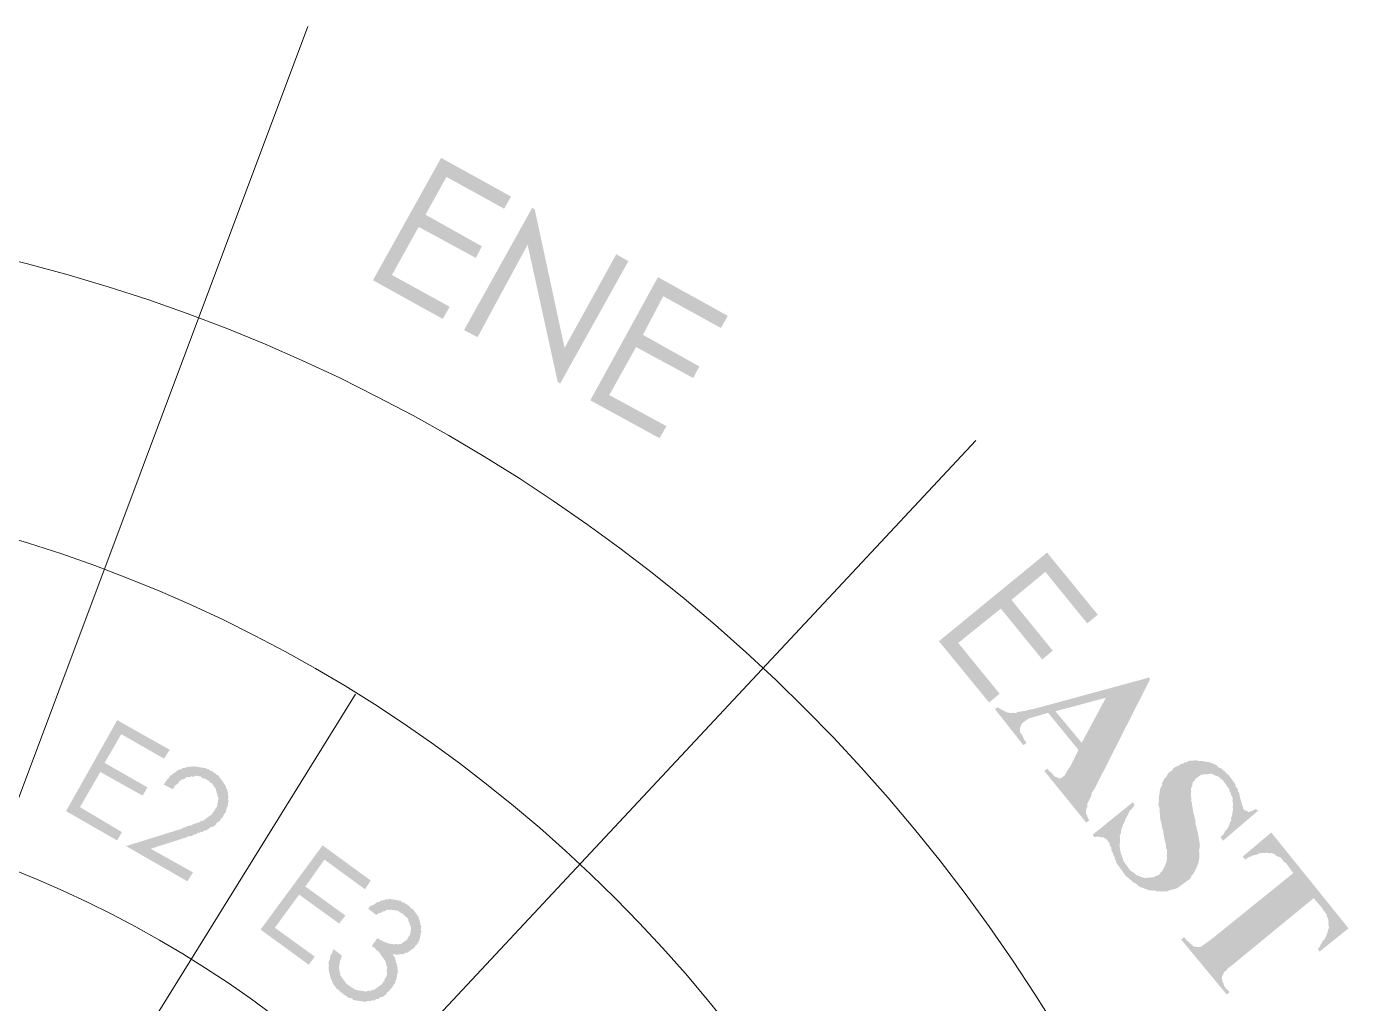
# Model space of a CAD drawing. Header units: millimetres. Extents: x -6808 to 215771, y -89660 to -16303.
# Drawn here: x 91598.6 to 91978.4, y -45939.1 to -45658.4 of the extents above; entities that cross this region are included whole.
import ezdxf

# ---------------------------------------------------------------- set-up
doc = ezdxf.new("R2010")
doc.units = ezdxf.units.MM
doc.layers.add('Ar-Wall Hatch', color=253, linetype='Continuous', lineweight=9)
doc.layers.add('PDF13_A+I ELE 3', color=7, linetype='Continuous', true_color=0xbababa)
doc.layers.add('PDF13_A+I WALL', color=7, linetype='Continuous', true_color=0xbababa)

# ---------------------------------------------------------------- blocks, each defined once
blk = doc.blocks.new('A$C5343052b')
at = {"layer": 'PDF13_A+I WALL', "true_color": 0xc7c8ca}
for points in [[(750.91, 1403.48), (779.09, 1399.71), (778.5, 1394.89), (755.14, 1398.07), (753.16, 1382.59), (776.17, 1379.47), (775.58, 1374.65), (752.56, 1377.77), (749.84, 1358.55), (772.86, 1355.44), (772.26, 1350.62), (744.43, 1354.32)], [(868.11, 1387.85), (866.33, 1371.62), (864.97, 1371.89), (864.77, 1372.64), (864.9, 1373.32), (864.69, 1374.06), (864.49, 1374.81), (864.62, 1375.49), (864.41, 1376.23), (864.21, 1376.98), (863.94, 1377.39), (863.73, 1378.13), (863.52, 1378.88), (862.91, 1379.35), (862.7, 1380.1), (862.43, 1380.5), (861.89, 1381.31), (861.61, 1381.72), (861.34, 1382.13), (860.73, 1382.6), (860.18, 1383.41), (859.57, 1383.89), (858.96, 1384.36), (858.68, 1384.77), (858.07, 1385.24), (857.39, 1385.37), (856.78, 1385.84), (856.1, 1385.98), (855.49, 1386.45), (854.81, 1386.58), (854.13, 1386.72), (853.45, 1386.85), (853.11, 1386.92), (852.09, 1387.12), (851.42, 1387.25), (850.67, 1387.05), (849.99, 1387.18), (849.24, 1386.97), (848.84, 1386.7), (848.09, 1386.49), (847.35, 1386.29), (846.94, 1386.02), (846.47, 1385.4), (845.99, 1384.79), (845.59, 1384.52), (845.11, 1383.91), (844.64, 1383.29), (844.51, 1382.61), (844.37, 1381.94), (844.31, 1381.6), (844.17, 1380.92), (844.38, 1380.17), (844.25, 1379.49), (844.52, 1379.09), (844.79, 1378.68), (845.07, 1378.27), (845.27, 1377.53), (845.54, 1377.12), (846.16, 1376.65), (846.7, 1375.84), (847.31, 1375.36), (847.59, 1374.96), (847.93, 1374.89), (848.2, 1374.48), (848.47, 1374.08), (849.15, 1373.94), (849.42, 1373.54), (850.04, 1373.06), (850.65, 1372.59), (851.26, 1372.12), (851.87, 1371.64), (852.83, 1371.1), (853.44, 1370.63), (854.39, 1370.09), (854.66, 1369.69), (855.28, 1369.21), (856.23, 1368.67), (856.84, 1368.2), (857.79, 1367.66), (858.4, 1367.19), (859.02, 1366.71), (859.63, 1366.24), (860.24, 1365.77), (860.85, 1365.29), (861.47, 1364.82), (861.74, 1364.42), (862.28, 1363.6), (862.56, 1363.2), (863.17, 1362.72), (863.44, 1362.32), (864.05, 1361.84), (864.33, 1361.44), (864.6, 1361.03), (864.87, 1360.63), (864.87, 1360.63), (865.42, 1359.81), (865.62, 1359.07), (865.9, 1358.66), (866.1, 1357.91), (866.31, 1357.17), (866.52, 1356.42), (866.72, 1355.68), (866.59, 1355), (866.86, 1354.59), (867.07, 1353.85), (866.93, 1353.17), (866.73, 1352.15), (866.6, 1351.47), (866.47, 1350.79), (866.33, 1350.11), (866.2, 1349.43), (866.07, 1348.75), (865.93, 1348.07), (865.46, 1347.46), (865.39, 1347.12), (864.92, 1346.51), (864.45, 1345.9), (864.31, 1345.22), (863.84, 1344.61), (863.43, 1344.33), (862.96, 1343.72), (862.15, 1343.17), (861.67, 1342.56), (861.27, 1342.29), (860.52, 1342.08), (860.05, 1341.47), (859.64, 1341.2), (858.83, 1340.65), (858.08, 1340.45), (857.68, 1340.17), (856.93, 1339.97), (856.53, 1339.69), (855.78, 1339.49), (855.03, 1339.28), (854.36, 1339.42), (853.61, 1339.21), (852.86, 1339), (852.18, 1339.14), (851.44, 1338.93), (850.76, 1339.07), (850.01, 1338.86), (849.33, 1338.99), (848.66, 1339.13), (847.98, 1339.26), (847.3, 1339.39), (846.62, 1339.53), (845.94, 1339.66), (845.26, 1339.79), (844.58, 1339.93), (843.9, 1340.06), (843.9, 1340.06), (843.29, 1340.53), (842.61, 1340.67), (842.34, 1341.07), (841.66, 1341.21), (840.71, 1341.75), (840.03, 1341.88), (839.42, 1342.35), (839.14, 1342.76), (838.12, 1342.96), (837.51, 1343.43), (836.83, 1343.57), (836.49, 1343.63), (836.49, 1343.63), (835.81, 1343.77), (835.07, 1343.56), (834.32, 1343.35), (833.85, 1342.74), (833.1, 1342.54), (832.63, 1341.92), (832.16, 1341.31), (831.14, 1341.51), (833.66, 1359.71), (834.68, 1359.51), (834.88, 1358.76), (835.02, 1357.68), (834.89, 1357), (835.09, 1356.25), (835.3, 1355.51), (835.51, 1354.76), (835.71, 1354.01), (835.92, 1353.27), (836.19, 1352.86), (836.4, 1352.12), (836.6, 1351.37), (836.88, 1350.96), (837.08, 1350.22), (837.35, 1349.81), (837.9, 1349), (838.17, 1348.59), (838.38, 1347.85), (838.99, 1347.37), (839.26, 1346.97), (839.88, 1346.49), (840.42, 1345.68), (840.69, 1345.28), (841.31, 1344.8), (841.92, 1344.33), (842.53, 1343.86), (843.14, 1343.38), (843.82, 1343.25), (844.1, 1342.84), (844.78, 1342.71), (845.39, 1342.24), (846.07, 1342.1), (846.75, 1341.97), (847.43, 1341.84), (848.1, 1341.7), (848.1, 1341.7), (849.12, 1341.5), (849.8, 1341.37), (850.55, 1341.58), (851.29, 1341.78), (851.97, 1341.65), (852.72, 1341.85), (853.12, 1342.13), (853.87, 1342.33), (854.28, 1342.61), (855.02, 1342.81), (855.5, 1343.42), (855.97, 1344.04), (856.38, 1344.31), (856.85, 1344.92), (857.32, 1345.53), (857.45, 1346.21), (857.93, 1346.83), (858.06, 1347.5), (858.06, 1347.5), (857.86, 1348.25), (857.99, 1348.93), (857.78, 1349.68), (857.58, 1350.42), (857.37, 1351.17), (857.1, 1351.57), (856.89, 1352.32), (856.62, 1352.73), (856.07, 1353.54), (855.46, 1354.01), (855.19, 1354.42), (854.92, 1354.82), (854.3, 1355.3), (854.03, 1355.7), (853.35, 1355.84), (853.08, 1356.24), (852.47, 1356.72), (851.85, 1357.19), (850.9, 1357.73), (850.29, 1358.2), (849.68, 1358.67), (849.06, 1359.15), (848.45, 1359.62), (847.5, 1360.16), (846.89, 1360.63), (846.28, 1361.11), (845.32, 1361.65), (844.71, 1362.12), (844.1, 1362.59), (843.83, 1363), (843.21, 1363.47), (842.6, 1363.95), (842.33, 1364.35), (841.72, 1364.82), (841.38, 1364.89), (840.76, 1365.36), (840.49, 1365.77), (840.49, 1365.77), (839.95, 1366.58), (839.33, 1367.06), (839.06, 1367.46), (838.52, 1368.28), (838.24, 1368.68), (837.7, 1369.49), (837.42, 1369.9), (837.22, 1370.65), (837.01, 1371.39), (836.67, 1371.46), (836.47, 1372.2), (836.26, 1372.95), (836.05, 1373.7), (836.19, 1374.38), (835.98, 1375.12), (835.78, 1375.87), (835.91, 1376.55), (836.04, 1377.23), (836.18, 1377.9), (835.84, 1377.97), (835.97, 1378.65), (836.1, 1379.33), (836.58, 1379.94), (836.71, 1380.62), (836.84, 1381.3), (837.32, 1381.91), (837.45, 1382.59), (837.92, 1383.2), (838.06, 1383.88), (838.53, 1384.5), (838.94, 1384.77), (839.41, 1385.38), (839.88, 1385.99), (840.63, 1386.2), (841.1, 1386.81), (841.51, 1387.08), (842.32, 1387.63), (842.73, 1387.9), (843.13, 1388.18), (843.94, 1388.72), (844.69, 1388.93), (845.1, 1389.2), (845.84, 1389.41), (846.59, 1389.61), (847.27, 1389.48), (848.01, 1389.68), (848.42, 1389.96), (849.1, 1389.82), (849.85, 1390.03), (850.86, 1389.83), (851.61, 1390.04), (852.29, 1389.9), (852.63, 1389.84), (853.31, 1389.7), (854.33, 1389.5), (855.01, 1389.37), (855.68, 1389.23), (856.3, 1388.76), (856.98, 1388.63), (857.32, 1388.56), (857.65, 1388.49), (858.27, 1388.02), (858.95, 1387.89), (859.56, 1387.41), (860.17, 1386.94), (861.12, 1386.4), (861.12, 1386.4), (862.07, 1385.86), (862.69, 1385.39), (863.37, 1385.26), (863.64, 1384.85), (864.32, 1384.72), (865.06, 1384.92), (865.47, 1385.19), (865.81, 1385.13), (866.22, 1385.4), (866.35, 1386.08), (866.82, 1386.69), (867.02, 1387.71), (867.02, 1387.71)], [(583.42, 1380.33), (610.89, 1387.27), (612.06, 1382.46), (589.41, 1376.68), (593.53, 1361.77), (615.77, 1367.27), (617.01, 1362.79), (594.7, 1356.95), (599.44, 1338.03), (621.75, 1343.87), (622.92, 1339.06), (595.8, 1332.05)], [(920.06, 1379.4), (918.2, 1366.37), (917.18, 1366.57), (917.04, 1367.65), (916.83, 1368.4), (916.63, 1369.14), (916.42, 1369.89), (916.56, 1370.57), (916.35, 1371.31), (916.14, 1372.06), (915.87, 1372.47), (915.66, 1373.21), (915.39, 1373.62), (915.12, 1374.02), (914.91, 1374.77), (914.3, 1375.24), (913.69, 1375.72), (913.42, 1376.12), (912.8, 1376.6), (912.19, 1377.07), (911.51, 1377.2), (911.24, 1377.61), (910.56, 1377.74), (909.88, 1377.88), (909.2, 1378.01), (908.18, 1378.21), (907.5, 1378.34), (903.7, 1378.74), (898.87, 1341.6), (898.67, 1340.58), (898.54, 1339.9), (898.68, 1338.82), (898.54, 1338.14), (898.48, 1337.8), (898.75, 1337.39), (898.68, 1337.05), (898.95, 1336.64), (899.16, 1335.9), (899.77, 1335.43), (900.11, 1335.36), (900.39, 1334.95), (901.06, 1334.82), (901.68, 1334.35), (902.7, 1334.15), (903.04, 1334.08), (904.8, 1334.09), (904.53, 1332.73), (879.41, 1335.9), (879.68, 1337.26), (881.04, 1336.99), (882.12, 1337.13), (882.8, 1337), (883.55, 1337.2), (884.23, 1337.07), (884.63, 1337.34), (885.04, 1337.62), (885.85, 1338.16), (886.32, 1338.77), (886.32, 1338.77), (886.39, 1339.11), (886.52, 1339.79), (886.66, 1340.47), (886.79, 1341.15), (886.93, 1341.83), (887.13, 1342.85), (887.26, 1343.53), (892.36, 1380.26), (888.97, 1380.93), (887.95, 1381.13), (887.2, 1380.92), (886.52, 1381.06), (885.51, 1381.26), (884.76, 1381.05), (884.35, 1380.78), (883.61, 1380.57), (882.93, 1380.71), (882.52, 1380.43), (881.78, 1380.23), (881.71, 1379.89), (880.9, 1379.34), (880.49, 1379.07), (880.02, 1378.46), (879.61, 1378.18), (879.14, 1377.57), (878.67, 1376.96), (878.53, 1376.28), (878.06, 1375.67), (877.59, 1375.05), (877.45, 1374.38), (876.98, 1373.76), (876.85, 1373.08), (876.71, 1372.4), (876.65, 1372.07), (875.29, 1372.33), (876.81, 1385.44)], [(546.09, 1319.6), (534.06, 1367.81), (535.14, 1367.95), (576.43, 1339.38), (567.08, 1376.13), (571.89, 1377.3), (583.93, 1329.09), (582.84, 1328.95), (541.83, 1357.11), (551.31, 1321.04)], [(498.39, 1358.6), (525.85, 1365.55), (527.02, 1360.73), (504.37, 1354.96), (508.15, 1340.11), (530.39, 1345.61), (531.63, 1341.13), (509.32, 1335.29), (514.07, 1316.37), (536.72, 1322.15), (537.89, 1317.33), (510.42, 1310.39)], [(634.47, 1151.98), (655.43, 1154.56), (656.12, 1150.9), (638.41, 1148.74), (640.01, 1137.14), (657.38, 1139.37), (657.73, 1135.77), (640.36, 1133.54), (642.11, 1119.09), (659.47, 1121.32), (659.83, 1117.73), (638.86, 1115.15)], [(665.23, 1146.99), (661.63, 1146.64), (661.7, 1146.98), (661.49, 1147.73), (661.56, 1148.07), (662.03, 1148.68), (662.1, 1149.02), (662.23, 1149.7), (662.3, 1150.04), (662.43, 1150.72), (662.84, 1150.99), (662.97, 1151.67), (663.04, 1152.01), (663.45, 1152.28), (663.51, 1152.62), (663.99, 1153.23), (664.05, 1153.57), (664.46, 1153.85), (664.46, 1153.85), (664.93, 1154.46), (665.34, 1154.73), (665.74, 1155), (666.15, 1155.28), (666.56, 1155.55), (666.96, 1155.82), (667.37, 1156.09), (667.78, 1156.37), (668.18, 1156.64), (668.86, 1156.51), (669.27, 1156.78), (669.67, 1157.05), (670.01, 1156.99), (670.76, 1157.19), (671.1, 1157.12), (671.84, 1157.33), (672.18, 1157.26), (672.86, 1157.13), (673.27, 1157.4), (673.61, 1157.34), (674.29, 1157.2), (674.63, 1157.14), (675.31, 1157), (675.65, 1156.94), (676.33, 1156.8), (676.67, 1156.74), (676.67, 1156.74), (677.28, 1156.26), (677.62, 1156.2), (678.23, 1155.72), (678.57, 1155.66), (678.84, 1155.25), (679.52, 1155.12), (679.79, 1154.71), (680.07, 1154.3), (680.34, 1153.9), (681.02, 1153.76), (680.95, 1153.42), (681.22, 1153.02), (681.5, 1152.61), (681.77, 1152.21), (682.04, 1151.8), (682.32, 1151.39), (682.52, 1150.65), (682.79, 1150.24), (682.73, 1149.9), (682.93, 1149.16), (682.87, 1148.82), (682.8, 1148.48), (683.07, 1148.07), (682.94, 1147.39), (682.87, 1147.05), (682.81, 1146.71), (682.67, 1146.03), (682.61, 1145.69), (682.54, 1145.35), (682.41, 1144.67), (682, 1144.4), (681.93, 1144.06), (681.8, 1143.38), (681.39, 1143.11), (680.99, 1142.84), (680.92, 1142.5), (680.45, 1141.89), (680.04, 1141.61), (679.63, 1141.34), (679.23, 1141.07), (679.16, 1140.73), (679.5, 1140.66), (680.18, 1140.53), (680.52, 1140.46), (681.13, 1139.99), (681.47, 1139.92), (681.74, 1139.51), (682.42, 1139.38), (682.7, 1138.97), (683.04, 1138.91), (683.65, 1138.43), (683.92, 1138.03), (684.26, 1137.96), (684.53, 1137.56), (684.81, 1137.15), (685.08, 1136.74), (685.35, 1136.34), (685.62, 1135.93), (685.9, 1135.52), (686.1, 1134.78), (686.38, 1134.37), (686.65, 1133.97), (686.58, 1133.63), (686.79, 1132.88), (686.72, 1132.54), (686.99, 1132.13), (686.93, 1131.79), (686.86, 1131.46), (687.07, 1130.71), (687, 1130.37), (686.93, 1130.03), (686.8, 1129.35), (687.07, 1128.94), (686.94, 1128.27), (686.87, 1127.93), (686.74, 1127.25), (686.33, 1126.97), (686.2, 1126.3), (686.13, 1125.96), (686.07, 1125.62), (685.66, 1125.34), (685.53, 1124.66), (685.46, 1124.32), (685.05, 1124.05), (684.58, 1123.44), (684.51, 1123.1), (684.11, 1122.83), (683.63, 1122.21), (683.57, 1121.88), (683.16, 1121.6), (682.75, 1121.33), (682.35, 1121.06), (681.94, 1120.78), (681.54, 1120.51), (681.13, 1120.24), (680.72, 1119.97), (680.32, 1119.69), (679.91, 1119.42), (679.23, 1119.55), (678.82, 1119.28), (678.42, 1119.01), (678.01, 1118.74), (677.33, 1118.87), (676.93, 1118.6), (676.59, 1118.66), (675.84, 1118.46), (675.84, 1118.46), (675.16, 1118.59), (674.76, 1118.32), (674.08, 1118.45), (673.74, 1118.52), (672.99, 1118.31), (672.65, 1118.38), (671.97, 1118.51), (671.63, 1118.58), (671.29, 1118.65), (670.61, 1118.78), (670.27, 1118.85), (669.66, 1119.32), (669.32, 1119.39), (668.98, 1119.45), (668.37, 1119.92), (668.03, 1119.99), (667.76, 1120.4), (667.42, 1120.46), (667.08, 1120.53), (666.81, 1120.94), (666.47, 1121), (666.19, 1121.41), (665.58, 1121.88), (665.31, 1122.29), (665.04, 1122.7), (664.7, 1122.76), (664.42, 1123.17), (664.15, 1123.58), (663.95, 1124.32), (663.67, 1124.73), (663.4, 1125.13), (663.13, 1125.54), (663.19, 1125.88), (662.99, 1126.63), (662.71, 1127.03), (662.51, 1127.78), (662.51, 1127.78), (666.1, 1128.13), (666.38, 1127.72), (666.65, 1127.32), (666.86, 1126.57), (667.13, 1126.16), (667.4, 1125.76), (667.67, 1125.35), (667.95, 1124.95), (668.22, 1124.54), (668.49, 1124.13), (668.83, 1124.07), (669.11, 1123.66), (669.44, 1123.59), (669.72, 1123.19), (670.06, 1123.12), (670.67, 1122.65), (671.01, 1122.58), (671.35, 1122.51), (672.03, 1122.38), (672.37, 1122.31), (673.05, 1122.18), (673.39, 1122.11), (674.07, 1121.98), (674.4, 1121.91), (675.15, 1122.12), (675.49, 1122.05), (675.9, 1122.33), (676.58, 1122.19), (676.98, 1122.46), (677.32, 1122.4), (678.07, 1122.6), (678.47, 1122.88), (678.88, 1123.15), (679.29, 1123.42), (679.69, 1123.69), (680.1, 1123.97), (680.5, 1124.24), (680.91, 1124.51), (681.32, 1124.79), (681.38, 1125.13), (681.38, 1125.13), (681.86, 1125.74), (682.26, 1126.01), (682.4, 1126.69), (682.8, 1126.96), (682.87, 1127.3), (683, 1127.98), (683.07, 1128.32), (683.2, 1129), (683.27, 1129.34), (683.34, 1129.68), (683.47, 1130.36), (683.54, 1130.7), (683.26, 1131.1), (683.4, 1131.78), (683.13, 1132.19), (682.85, 1132.6), (682.92, 1132.94), (682.71, 1133.68), (682.44, 1134.09), (682.17, 1134.49), (681.89, 1134.9), (681.56, 1134.97), (681.28, 1135.37), (681.01, 1135.78), (680.74, 1136.19), (680.06, 1136.32), (679.79, 1136.73), (679.45, 1136.79), (678.83, 1137.27), (678.49, 1137.33), (678.15, 1137.4), (677.81, 1137.47), (677.47, 1137.53), (676.8, 1137.67), (676.46, 1137.73), (676.12, 1137.8), (675.44, 1137.93), (675.1, 1138), (674.42, 1138.13), (674.01, 1137.86), (673.33, 1137.99), (672.65, 1138.13), (672.25, 1137.85), (671.57, 1137.99), (671.15, 1141.24), (671.9, 1141.45), (672.24, 1141.38), (672.64, 1141.66), (673.39, 1141.86), (673.73, 1141.8), (674.13, 1142.07), (674.54, 1142.34), (675.29, 1142.55), (675.69, 1142.82), (675.69, 1142.82), (676.1, 1143.09), (676.51, 1143.37), (676.91, 1143.64), (677.38, 1144.25), (677.79, 1144.52), (678.2, 1144.8), (678.26, 1145.14), (678.67, 1145.41), (678.74, 1145.75), (678.87, 1146.43), (678.94, 1146.77), (679.07, 1147.45), (679.14, 1147.79), (679.27, 1148.46), (678.93, 1148.53), (679, 1148.87), (678.79, 1149.62), (678.86, 1149.96), (678.59, 1150.36), (678.31, 1150.77), (678.04, 1151.18), (677.77, 1151.58), (677.5, 1151.99), (676.88, 1152.46), (676.54, 1152.53), (676.2, 1152.59), (675.93, 1153), (675.25, 1153.13), (674.91, 1153.2), (674.64, 1153.61), (673.96, 1153.74), (673.62, 1153.81), (672.87, 1153.6), (672.54, 1153.67), (671.86, 1153.8), (671.45, 1153.53), (671.11, 1153.6), (670.7, 1153.32), (670.03, 1153.46), (669.62, 1153.18), (669.21, 1152.91), (668.81, 1152.64), (668.4, 1152.37), (667.99, 1152.09), (667.59, 1151.82), (667.52, 1151.48), (667.11, 1151.21), (666.71, 1150.93), (666.64, 1150.59), (666.51, 1149.92), (666.1, 1149.64), (665.97, 1148.96), (665.9, 1148.62), (665.43, 1148.01), (665.29, 1147.33), (665.23, 1146.99)], [(582.21, 1130.16), (578.48, 1129.13), (578.62, 1129.81), (578.34, 1130.21), (578.48, 1130.89), (578.2, 1131.3), (578.34, 1131.98), (578.4, 1132.32), (578.13, 1132.72), (578.26, 1133.4), (578.33, 1133.74), (578.47, 1134.42), (578.53, 1134.76), (578.6, 1135.1), (578.73, 1135.78), (578.8, 1136.12), (578.93, 1136.8), (579.34, 1137.07), (579.41, 1137.41), (579.54, 1138.09), (579.95, 1138.36), (580.01, 1138.7), (580.48, 1139.32), (580.55, 1139.66), (580.96, 1139.93), (581.43, 1140.54), (581.84, 1140.81), (581.9, 1141.15), (582.31, 1141.43), (582.72, 1141.7), (583.12, 1141.97), (583.53, 1142.24), (583.94, 1142.52), (584.34, 1142.79), (584.75, 1143.06), (585.15, 1143.33), (585.56, 1143.61), (586.31, 1143.81), (586.71, 1144.09), (587.05, 1144.02), (587.8, 1144.23), (587.8, 1144.23), (588.2, 1144.5), (588.88, 1144.37), (589.29, 1144.64), (589.97, 1144.5), (590.38, 1144.78), (591.05, 1144.64), (591.39, 1144.58), (591.73, 1144.51), (592.41, 1144.38), (592.75, 1144.31), (593.43, 1144.18), (593.77, 1144.11), (594.11, 1144.04), (594.79, 1143.91), (595.13, 1143.84), (595.4, 1143.44), (596.08, 1143.3), (596.42, 1143.24), (596.69, 1142.83), (597.03, 1142.76), (597.65, 1142.29), (597.92, 1141.88), (598.26, 1141.82), (598.53, 1141.41), (598.8, 1141), (599.42, 1140.53), (599.69, 1140.13), (599.96, 1139.72), (600.23, 1139.31), (600.51, 1138.91), (600.44, 1138.57), (600.71, 1138.16), (600.99, 1137.75), (601.26, 1137.35), (601.46, 1136.6), (601.4, 1136.26), (601.4, 1136.26), (601.6, 1135.52), (601.88, 1135.11), (601.74, 1134.43), (601.68, 1134.09), (601.95, 1133.69), (601.82, 1133.01), (601.75, 1132.67), (601.62, 1131.99), (601.89, 1131.58), (601.75, 1130.9), (601.69, 1130.56), (601.55, 1129.88), (601.21, 1129.95), (601.15, 1129.61), (601.08, 1129.27), (601.01, 1128.93), (600.95, 1128.59), (600.88, 1128.25), (600.75, 1127.57), (600.34, 1127.3), (600.27, 1126.96), (600.14, 1126.28), (599.73, 1126.01), (599.6, 1125.33), (599.2, 1125.06), (599.06, 1124.38), (598.99, 1124.04), (598.52, 1123.43), (598.39, 1122.75), (597.92, 1122.13), (597.51, 1121.86), (597.38, 1121.18), (590.83, 1109.42), (607.51, 1113.55), (608.2, 1109.89), (583.79, 1104.1), (594.05, 1122.19), (594.18, 1122.87), (594.65, 1123.48), (594.79, 1124.16), (595.26, 1124.77), (595.73, 1125.39), (595.8, 1125.72), (595.93, 1126.4), (596.34, 1126.68), (596.47, 1127.36), (596.88, 1127.63), (596.95, 1127.97), (597.08, 1128.65), (597.15, 1128.99), (597.55, 1129.26), (597.62, 1129.6), (597.69, 1129.94), (597.75, 1130.28), (597.75, 1130.28), (597.89, 1130.96), (597.95, 1131.3), (598.09, 1131.98), (598.15, 1132.32), (598.29, 1132.99), (598.35, 1133.33), (598.08, 1133.74), (598.21, 1134.42), (597.94, 1134.83), (598.01, 1135.17), (597.74, 1135.57), (597.87, 1136.25), (597.6, 1136.66), (597.32, 1137.06), (597.05, 1137.47), (596.78, 1137.88), (596.5, 1138.28), (596.23, 1138.69), (595.96, 1139.1), (595.28, 1139.23), (595.01, 1139.63), (594.67, 1139.7), (594.33, 1139.77), (594.06, 1140.17), (593.72, 1140.24), (593.1, 1140.71), (592.76, 1140.78), (592.08, 1140.91), (591.75, 1140.98), (591.41, 1141.05), (590.73, 1141.18), (590.32, 1140.91), (589.64, 1141.04), (589.3, 1141.11), (588.9, 1140.84), (588.56, 1140.9), (587.81, 1140.7), (587.4, 1140.42), (587, 1140.15), (586.32, 1140.28), (585.91, 1140.01), (585.51, 1139.74), (585.1, 1139.47), (584.69, 1139.19), (584.56, 1138.51), (584.15, 1138.24), (583.75, 1137.97), (583.68, 1137.63), (583.21, 1137.02), (583.21, 1137.02), (582.8, 1136.74), (582.73, 1136.4), (582.6, 1135.73), (582.53, 1135.39), (582.13, 1135.11), (581.99, 1134.43), (581.93, 1134.09), (581.86, 1133.75), (582.07, 1133.01), (582, 1132.67), (581.87, 1131.99), (581.8, 1131.65), (582.01, 1130.91), (581.94, 1130.57), (582.21, 1130.16)], [(550.98, 1134.54), (571.73, 1139.63), (572.42, 1135.96), (555.4, 1131.9), (558.08, 1120.44), (575.1, 1124.5), (575.86, 1121.18), (559.18, 1117.05), (562.42, 1103.02), (579.37, 1106.74), (580.13, 1103.41), (559.78, 1098.6)]]:
    blk.add_hatch(color=9, dxfattribs=at).paths.add_polyline_path(points)
h = blk.add_hatch(color=9, dxfattribs=at)
h.paths.add_polyline_path([(806.91, 1360.03), (790.08, 1362.28), (787.44, 1357.86), (786.9, 1356.91), (786.43, 1356.29), (786.3, 1355.61), (786.16, 1354.94), (786.03, 1354.26), (785.96, 1353.92), (785.83, 1353.24), (786.04, 1352.49), (786.31, 1352.09), (786.52, 1351.34), (787.13, 1350.87), (787.13, 1350.87), (787.4, 1350.46), (787.74, 1350.39), (788.42, 1350.26), (789.1, 1350.13), (790.05, 1349.59), (790.73, 1349.45), (791.75, 1349.25), (791.48, 1347.89), (775.39, 1350.35), (775.59, 1351.37), (776.33, 1351.58), (777.08, 1351.78), (777.83, 1351.99), (778.57, 1352.2), (779.32, 1352.4), (779.72, 1352.67), (780.13, 1352.95), (780.54, 1353.22), (781.01, 1353.83), (781.42, 1354.11), (781.82, 1354.38), (781.96, 1355.06), (782.43, 1355.67), (782.9, 1356.28), (783.38, 1356.89), (783.85, 1357.51), (784.39, 1358.46), (784.86, 1359.07), (785.33, 1359.68), (807.61, 1395.86), (808.29, 1395.73), (820.51, 1353.83), (820.65, 1352.74), (820.85, 1352), (821.4, 1351.18), (821.61, 1350.44), (821.81, 1349.69), (822.02, 1348.95), (822.22, 1348.2), (822.84, 1347.73), (823.11, 1347.32), (823.04, 1346.98), (823.31, 1346.57), (823.59, 1346.17), (823.86, 1345.76), (824.47, 1345.29), (825.15, 1345.16), (825.76, 1344.68), (826.44, 1344.55), (826.78, 1344.48), (826.52, 1343.12), (803.16, 1346.3), (803.43, 1347.66), (804.44, 1347.46), (805.53, 1347.6), (806.21, 1347.47), (806.89, 1347.33), (807.63, 1347.54), (808.04, 1347.81), (808.38, 1347.75), (809.19, 1348.29), (809.33, 1348.97), (809.39, 1349.31), (809.53, 1349.99), (809.32, 1350.74), (809.39, 1351.08), (809.11, 1351.48), (808.97, 1352.57), (808.84, 1353.65)], flags=0)
h.paths.add_polyline_path([(806.02, 1362.67), (801.35, 1380.16), (791.56, 1364.45)], flags=0)
at = {"layer": 'PDF13_A+I ELE 3', "color": 9, "lineweight": 18, "true_color": 0xc7c8ca}
for points in [[(707.42, -12.49), (705.23, 1415.2)], [(980.61, 42.43), (432.04, 1360.28)], [(806.34, 203.65), (606.31, 1199.06)]]:
    blk.add_lwpolyline(points, dxfattribs=at)
for radius in [603.02, 507.85, 396.77]:
    blk.add_circle((706.6, 701.71), radius, dxfattribs=at)

msp = doc.modelspace()

# ---------------------------------------------------------------- block references
at = {"layer": 'Ar-Wall Hatch', "lineweight": -3, "ltscale": 0.5, "xscale": 0.81, "yscale": 0.81, "zscale": 0.81, "rotation": 316.8456496709885}
msp.add_blockref('A$C5343052b', (90670.526, -46222.819), dxfattribs=at)

doc.saveas('drawing.dxf')
